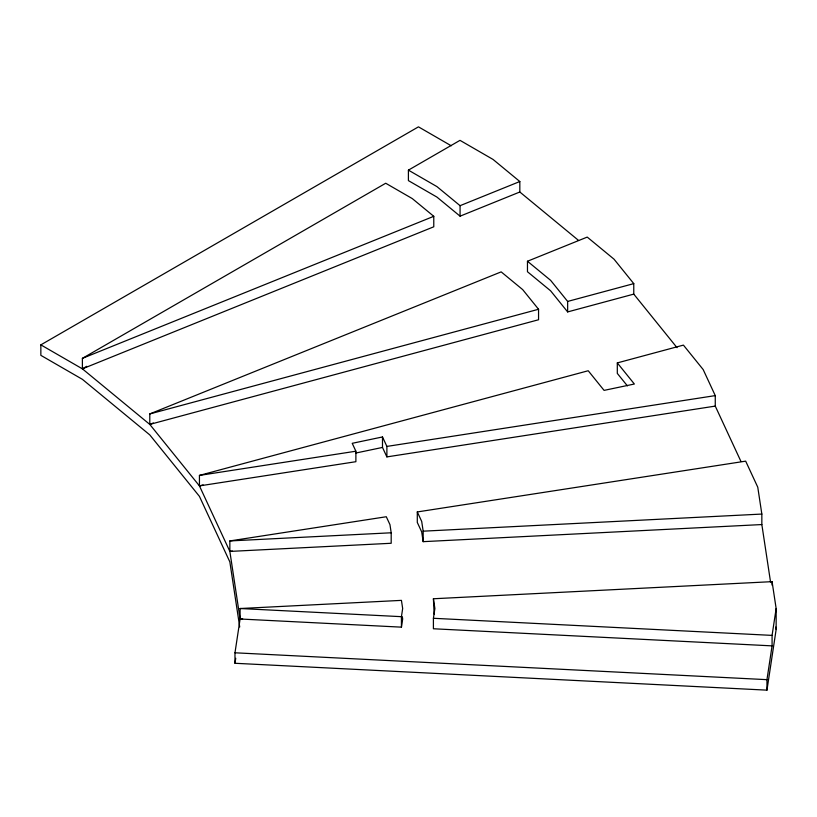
<?xml version="1.0" encoding="UTF-8"?>
<svg xmlns="http://www.w3.org/2000/svg" width="817" height="817" viewBox="0 0 817 817"><rect width="100%" height="100%" fill="white"/><g stroke="black" fill="none" stroke-linecap="round" stroke-linejoin="round"><path stroke-width="1.23" d="M434.154 614.118L433.408 598.759L772.075 581.653L776.15 608.522L776.15 629.488L766.959 690.151L234.979 663.271L234.979 652.793L240.096 619L240.096 608.522L401.433 600.372L402.669 608.522L401.433 616.672L401.433 627.15L240.096 619L229.853 551.424L229.853 540.936L386.288 516.742L389.964 524.637L391.19 532.786L391.19 543.274L229.853 551.424L199.44 485.901L149.787 424.411L82.394 368.845L40.85 344.866L40.85 355.344L82.394 379.333L149.787 434.899L199.44 496.379L229.853 561.902L239.718 626.986M234.979 663.271L235.735 658.267M401.433 627.15L402.669 619L402.321 616.672M776.15 608.522L772.075 635.391L772.075 645.869L433.408 628.763L433.408 618.285L434.889 608.522L433.408 598.759M766.959 690.151L766.959 679.662L772.075 645.869M40.85 344.866L418.457 126.849L451.25 145.783M82.394 358.357L385.716 183.243L412.248 198.562L433.776 216.311L433.776 226.789L82.394 368.845L82.394 358.357L433.776 216.311M519.826 192.005L460.073 216.168L436.932 197.091L408.408 180.618L408.408 170.14L460.002 140.35L493.029 159.427L519.826 181.527L519.826 192.005L578.559 240.433M82.394 368.845L86.806 366.302M408.408 170.14L436.932 186.603L460.073 205.68L519.826 181.527M149.787 413.933L501.168 271.877L522.696 289.627L538.556 309.265L538.556 319.753L149.787 424.411L149.787 413.933L538.556 309.265M633.767 294.12L567.652 311.92L550.607 290.811L527.465 271.734L527.465 261.246L587.229 237.093L614.027 259.183L633.767 283.632L633.767 294.12L677.017 347.664M149.787 424.411L153.341 422.981M527.465 261.246L550.607 280.323L567.652 301.432L633.767 283.632M715.263 406.1L386.89 456.897L386.89 446.419L382.489 436.952L352.219 443.314L355.885 451.209L355.885 461.697L199.44 485.901L199.44 475.412L588.22 370.744L604.08 390.383L634.36 384.021L617.305 362.911L683.421 345.111L703.171 369.56L715.263 395.612L715.263 406.1L740.958 461.462M199.44 485.901L203.137 484.9M355.844 453.026L382.489 447.43L386.89 456.897M199.44 475.412L355.885 451.209M386.89 446.419L715.263 395.612M761.842 524.555L423.175 541.661L421.695 531.898L417.293 522.431L417.293 511.942L745.676 461.145L757.768 487.198L761.842 514.067L761.842 524.555L770.564 582.123M229.853 551.424L232.355 551.036M229.853 540.936L391.19 532.786M417.293 511.942L421.695 521.409L423.175 531.173L761.842 514.067M240.096 619L242.639 618.877M240.096 608.522L401.433 616.672M433.408 618.285L772.075 635.391M234.979 652.793L766.959 679.662M627.385 385.869L617.305 373.4L617.305 362.911M775.782 627.048L776.15 629.488M772.075 581.653L772.075 585.146M567.652 301.432L567.652 311.92M460.073 205.68L460.073 216.168M423.175 531.173L423.175 541.661M382.489 436.952L382.489 447.43"/></g></svg>
